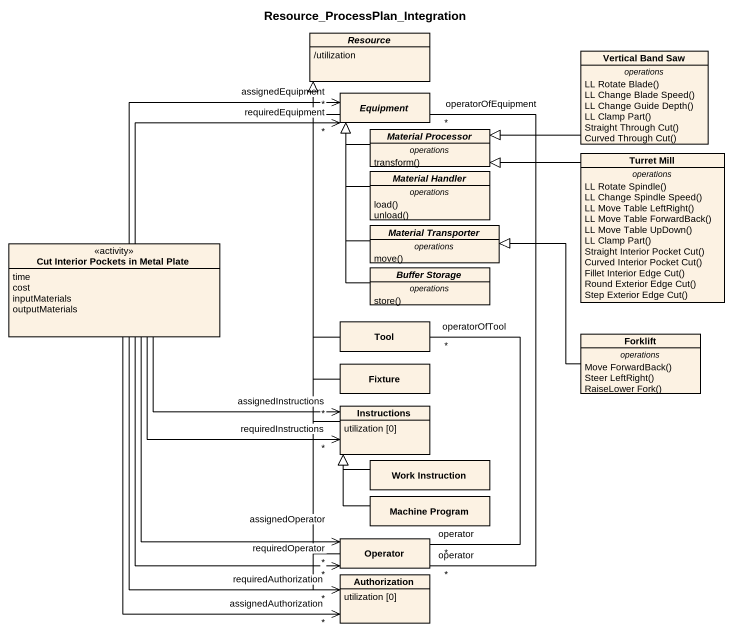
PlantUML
@startuml
title Resource_ProcessPlan_Integration
hide circle
hide empty members
abstract class Resource {
  /utilization
}
class "Vertical Band Saw" as Vertical_Band_Saw {
  -- operations --
  LL Rotate Blade()
  LL Change Blade Speed()
  LL Change Guide Depth()
  LL Clamp Part()
  Straight Through Cut()
  Curved Through Cut()
}
abstract class Equipment
abstract class "Material Processor" as Material_Processor {
  -- operations --
  transform()
}
abstract class "Material Handler" as Material_Handler {
  -- operations --
  load()
  unload()
}
class "Turret Mill" as Turret_Mill {
  -- operations --
  LL Rotate Spindle()
  LL Change Spindle Speed()
  LL Move Table LeftRight()
  LL Move Table ForwardBack()
  LL Move Table UpDown()
  LL Clamp Part()
  Straight Interior Pocket Cut()
  Curved Interior Pocket Cut()
  Fillet Interior Edge Cut()
  Round Exterior Edge Cut()
  Step Exterior Edge Cut()
}
class "Cut Interior Pockets in Metal Plate" as Cut_Interior_Pockets_in <<activity>> {
  time
  cost
  inputMaterials
  outputMaterials
}
abstract class "Material Transporter" as Material_Transporter {
  -- operations --
  move()
}
abstract class "Buffer Storage" as Buffer_Storage {
  -- operations --
  store()
}
class Tool
class Forklift {
  -- operations --
  Move ForwardBack()
  Steer LeftRight()
  RaiseLower Fork()
}
class Fixture
class Instructions {
  utilization [0]
}
class "Work Instruction" as Work_Instruction
class "Machine Program" as Machine_Program
class Operator
class Authorization {
  utilization [0]
}
Vertical_Band_Saw -left-|> Material_Processor
Equipment -up-|> Resource
Equipment "requiredEquipment\n*" <-- Cut_Interior_Pockets_in
Equipment "assignedEquipment\n*" <-- Cut_Interior_Pockets_in
Material_Processor -up-|> Equipment
Material_Handler -up-|> Equipment
Turret_Mill -left-|> Material_Processor
Material_Transporter -up-|> Equipment
Buffer_Storage -up-|> Equipment
Tool -up-|> Resource
Forklift -left-|> Material_Transporter
Fixture -up-|> Resource
Instructions -up-|> Resource
Instructions "requiredInstructions\n*" <-left- Cut_Interior_Pockets_in
Instructions "assignedInstructions\n*" <-left- Cut_Interior_Pockets_in
Work_Instruction -up-|> Instructions
Machine_Program -up-|> Instructions
Operator -up-|> Resource
Operator "operator\n*" -up- "operatorOfEquipment\n*" Equipment
Operator "requiredOperator\n*" <-up- Cut_Interior_Pockets_in
Operator "assignedOperator\n*" <-up- Cut_Interior_Pockets_in
Operator "operator\n*" -up- "operatorOfTool\n*" Tool
Authorization -up-|> Resource
Authorization "requiredAuthorization\n*" <-up- Cut_Interior_Pockets_in
Authorization "assignedAuthorization\n*" <-up- Cut_Interior_Pockets_in
@enduml
